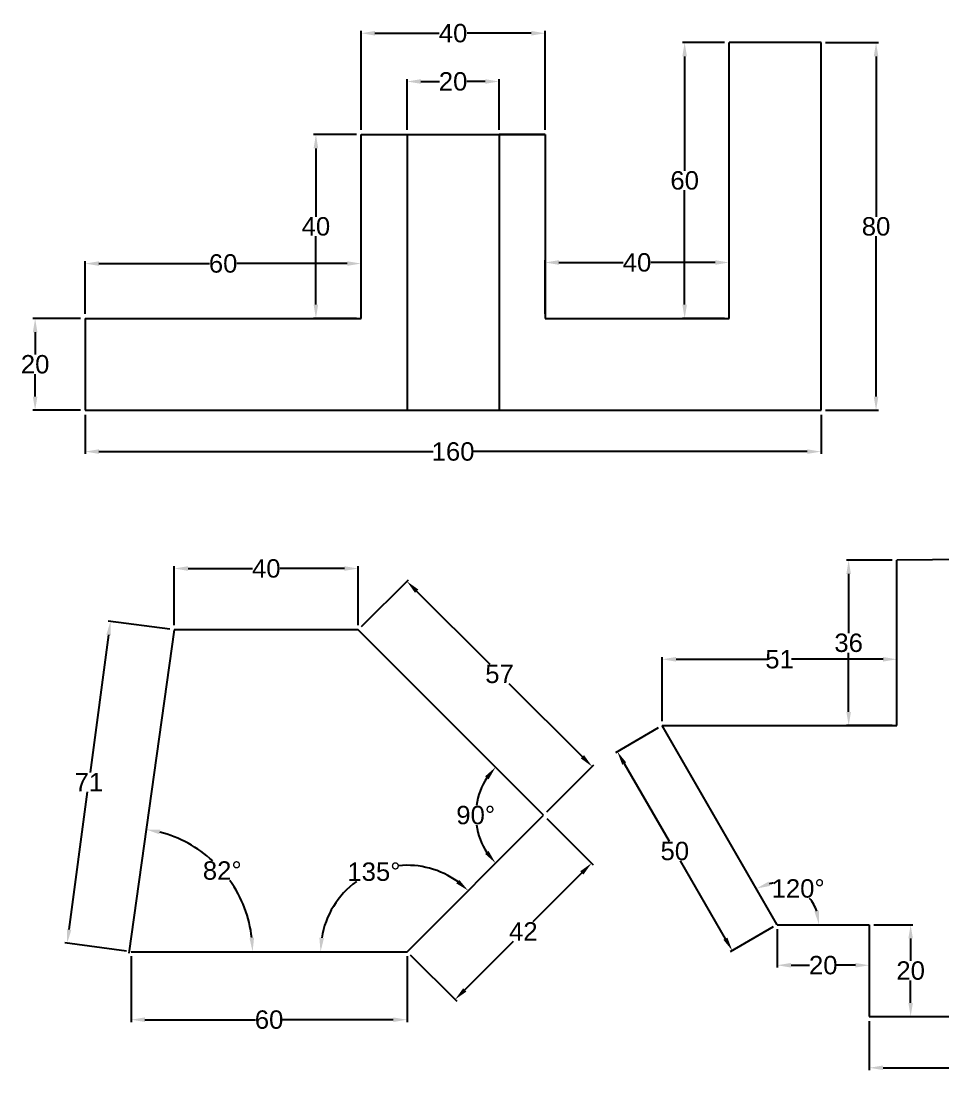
# Model space of a CAD drawing. Header units: millimetres. Extents: x 377 to 774, y 334 to 568.
# Drawn here: x 377.3 to 577.7, y 334.3 to 564.6 of the extents above; entities that cross this region are included whole.
import ezdxf

# ---------------------------------------------------------------- set-up
doc = ezdxf.new("R2010")
doc.units = ezdxf.units.MM
doc.header["$MEASUREMENT"] = 0
doc.styles.get("Standard").update_dxf_attribs({"font": 'arial.ttf'})
doc.dimstyles.get("Standard").update_dxf_attribs({"dimtxt": 4, "dimasz": 3, "dimexe": 0.5, "dimexo": 1, "dimgap": 0.09, "dimtad": 0, "dimtih": 1, "dimtoh": 1, "dimdec": 0, "dimzin": 0, "dimdsep": 46, "dimtxsty": 'Standard', "dimcen": 0.09, "dimadec": 0, "dimazin": 0, "dimtfac": 1, "dimtdec": 0, "dimtofl": 0, "dimtmove": 0, "dimatfit": 3, "dimfxl": 1, "dimtolj": 1, "dimtzin": 0, "dimarcsym": 0})

# ---------------------------------------------------------------- blocks, each defined once
blk = doc.blocks.new('*D102')
at = {"color": 0, "lineweight": -2, "ltscale": 0.5, "transparency": 16777216}
for p, q in [((409.6, 432.28), (396.21, 434.08)), ((396.31, 431.04), (392.29, 401.11)), ((387.71, 366.98), (391.73, 396.91)), ((400.2, 362.28), (386.82, 364.07))]:
    blk.add_line(p, q, dxfattribs=at)
at = {"color": 0, "ltscale": 0.5, "transparency": 16777216}
for points in [[(395.81, 431.1), (396.8, 430.97), (396.71, 434.01)], [(387.22, 367.05), (388.21, 366.91), (387.31, 364.01)]]:
    blk.add_solid(points, dxfattribs=at)
at = {"layer": 'Defpoints', "color": 0, "ltscale": 0.5, "transparency": 16777216}
for p in [(410.59, 432.15), (387.31, 364.01), (401.2, 362.14)]:
    blk.add_point(p, dxfattribs=at)
at = {"color": 0, "ltscale": 0.5, "transparency": 16777216, "insert": (392.01, 399.01), "char_height": 4, "attachment_point": 5}
blk.add_mtext('\\A1;71', dxfattribs=at)
blk = doc.blocks.new('*D103')
at = {"color": 0, "lineweight": -2, "ltscale": 0.5, "transparency": 16777216}
for p, q in [((410.59, 433.15), (410.59, 446)), ((413.59, 445.5), (427.56, 445.5)), ((447.59, 445.5), (433.62, 445.5)), ((450.59, 433.15), (450.59, 446))]:
    blk.add_line(p, q, dxfattribs=at)
at = {"color": 0, "ltscale": 0.5, "transparency": 16777216}
for points in [[(413.59, 446), (413.59, 445), (410.59, 445.5)], [(447.59, 446), (447.59, 445), (450.59, 445.5)]]:
    blk.add_solid(points, dxfattribs=at)
at = {"layer": 'Defpoints', "color": 0, "ltscale": 0.5, "transparency": 16777216}
for p in [(450.59, 445.5), (410.59, 432.15), (450.59, 432.15)]:
    blk.add_point(p, dxfattribs=at)
at = {"color": 0, "ltscale": 0.5, "transparency": 16777216, "insert": (430.59, 445.5), "char_height": 4, "attachment_point": 5}
blk.add_mtext('\\A1;40', dxfattribs=at)
blk = doc.blocks.new('*D104')
at = {"color": 0, "lineweight": -2, "ltscale": 0.5, "transparency": 16777216}
for p, q in [((451.3, 432.86), (461.51, 443.07)), ((463.28, 440.59), (479.18, 424.69)), ((499.34, 404.53), (483.43, 420.44)), ((491.6, 392.55), (501.81, 402.76))]:
    blk.add_line(p, q, dxfattribs=at)
at = {"color": 0, "ltscale": 0.5, "transparency": 16777216}
for points in [[(463.63, 440.95), (462.92, 440.24), (461.16, 442.72)], [(499.69, 404.89), (498.99, 404.18), (501.46, 402.41)]]:
    blk.add_solid(points, dxfattribs=at)
at = {"layer": 'Defpoints', "color": 0, "ltscale": 0.5, "transparency": 16777216}
for p in [(450.59, 432.15), (501.46, 402.41), (490.89, 391.84)]:
    blk.add_point(p, dxfattribs=at)
at = {"color": 0, "ltscale": 0.5, "transparency": 16777216, "insert": (481.31, 422.56), "char_height": 4, "attachment_point": 5}
blk.add_mtext('\\A1;57', dxfattribs=at)
blk = doc.blocks.new('*D105')
at = {"color": 0, "lineweight": -2, "ltscale": 0.5, "transparency": 16777216}
for p, q in [((491.6, 391.14), (501.69, 381.05)), ((499.21, 379.28), (488.58, 368.65)), ((473.76, 353.83), (484.38, 364.46)), ((461.9, 361.44), (471.99, 351.35))]:
    blk.add_line(p, q, dxfattribs=at)
at = {"color": 0, "ltscale": 0.5, "transparency": 16777216}
for points in [[(498.86, 379.64), (499.56, 378.93), (501.33, 381.4)], [(473.4, 354.18), (474.11, 353.47), (471.63, 351.71)]]:
    blk.add_solid(points, dxfattribs=at)
at = {"layer": 'Defpoints', "color": 0, "ltscale": 0.5, "transparency": 16777216}
for p in [(490.89, 391.84), (501.33, 381.4), (461.2, 362.14)]:
    blk.add_point(p, dxfattribs=at)
at = {"color": 0, "ltscale": 0.5, "transparency": 16777216, "insert": (486.48, 366.56), "char_height": 4, "attachment_point": 5}
blk.add_mtext('\\A1;42', dxfattribs=at)
blk = doc.blocks.new('*D85')
at = {"color": 0, "lineweight": -2, "ltscale": 0.5, "transparency": 16777216}
for p, q in [((401.2, 361.14), (401.2, 346.84)), ((461.2, 361.14), (461.2, 346.84)), ((404.2, 347.34), (428.24, 347.34)), ((458.2, 347.34), (434.15, 347.34))]:
    blk.add_line(p, q, dxfattribs=at)
at = {"color": 0, "ltscale": 0.5, "transparency": 16777216}
for points in [[(404.2, 347.84), (404.2, 346.84), (401.2, 347.34)], [(458.2, 347.84), (458.2, 346.84), (461.2, 347.34)]]:
    blk.add_solid(points, dxfattribs=at)
at = {"layer": 'Defpoints', "color": 0, "ltscale": 0.5, "transparency": 16777216}
for p in [(401.2, 362.14), (461.2, 362.14), (461.2, 347.34)]:
    blk.add_point(p, dxfattribs=at)
at = {"color": 0, "ltscale": 0.5, "transparency": 16777216, "insert": (431.2, 347.34), "char_height": 4, "attachment_point": 5}
blk.add_mtext('\\A1;60', dxfattribs=at)
blk = doc.blocks.new('*D106')
at = {"color": 0, "lineweight": -2, "ltscale": 0.5, "transparency": 16777216}
for start, end in [(47.3444, 75.5977), (6.4023, 35.2173)]:
    blk.add_arc((400.75, 362.14), 26.86, start, end, dxfattribs=at)
at = {"color": 0, "ltscale": 0.5, "transparency": 16777216}
for points in [[(407.33, 387.67), (407.53, 388.65), (404.49, 388.74)], [(427.94, 365.17), (426.94, 365.11), (427.61, 362.14)]]:
    blk.add_solid(points, dxfattribs=at)
at = {"layer": 'Defpoints', "color": 0, "ltscale": 0.5, "transparency": 16777216}
for p in [(410.59, 432.15), (424.61, 374.48), (400.71, 361.84), (401.2, 362.14), (461.2, 362.14)]:
    blk.add_point(p, dxfattribs=at)
at = {"color": 0, "ltscale": 0.5, "transparency": 16777216, "insert": (421.02, 379.77), "char_height": 4, "attachment_point": 5}
blk.add_mtext('\\A1;82°', dxfattribs=at)
blk = doc.blocks.new('*D107')
at = {"color": 0, "lineweight": -2, "ltscale": 0.5, "transparency": 16777216}
for start, end in [(54.1503, 95.5451), (125.8633, 170.8497)]:
    blk.add_arc((461.2, 362.14), 18.8, start, end, dxfattribs=at)
at = {"color": 0, "ltscale": 0.5, "transparency": 16777216}
for points in [[(472.53, 377.77), (471.88, 377.01), (474.49, 375.44)], [(443.13, 365.1), (442.13, 365.18), (442.39, 362.14)]]:
    blk.add_solid(points, dxfattribs=at)
at = {"layer": 'Defpoints', "color": 0, "ltscale": 0.5, "transparency": 16777216}
for p in [(490.89, 391.84), (461.2, 380.95), (401.2, 362.14), (461.2, 362.14), (461.2, 362.14)]:
    blk.add_point(p, dxfattribs=at)
at = {"color": 0, "ltscale": 0.5, "transparency": 16777216, "insert": (454, 379.52), "char_height": 4, "attachment_point": 5}
blk.add_mtext('\\A1;135°', dxfattribs=at)
blk = doc.blocks.new('*D108')
at = {"color": 0, "lineweight": -2, "ltscale": 0.5, "transparency": 16777216}
for start, end in [(146.6597, 171.698), (188.302, 213.3403)]:
    blk.add_arc((490.89, 391.84), 14.77, start, end, dxfattribs=at)
at = {"color": 0, "ltscale": 0.5, "transparency": 16777216}
for points in [[(478.17, 400.28), (478.94, 399.64), (480.45, 402.29)], [(478.94, 384.04), (478.17, 383.41), (480.45, 381.4)]]:
    blk.add_solid(points, dxfattribs=at)
at = {"layer": 'Defpoints', "color": 0, "ltscale": 0.5, "transparency": 16777216}
for p in [(450.59, 432.15), (476.63, 395.67), (490.89, 391.84), (490.89, 391.84), (461.2, 362.14)]:
    blk.add_point(p, dxfattribs=at)
at = {"color": 0, "ltscale": 0.5, "transparency": 16777216, "insert": (476.13, 391.84), "char_height": 4, "attachment_point": 5}
blk.add_mtext('\\A1;90°', dxfattribs=at)
blk = doc.blocks.new('*D109')
at = {"color": 0, "lineweight": -2, "ltscale": 0.5, "transparency": 16777216}
for start, end in [(95.3211, 100.9724), (19.0276, 39.1289)]:
    blk.add_arc((541.7, 368.01), 9.08, start, end, dxfattribs=at)
at = {"color": 0, "ltscale": 0.5, "transparency": 16777216}
for points in [[(540.15, 376.46), (539.8, 377.39), (537.16, 375.87)], [(550.77, 371.06), (549.78, 370.89), (550.77, 368.01)]]:
    blk.add_solid(points, dxfattribs=at)
at = {"layer": 'Defpoints', "color": 0, "ltscale": 0.5, "transparency": 16777216}
for p in [(516.7, 411.32), (548.65, 373.85), (541.7, 368.01), (541.7, 368.01), (561.7, 368.01)]:
    blk.add_point(p, dxfattribs=at)
at = {"color": 0, "ltscale": 0.5, "transparency": 16777216, "insert": (546.24, 375.87), "char_height": 4, "attachment_point": 5}
blk.add_mtext('\\A1;120°', dxfattribs=at)
blk = doc.blocks.new('*D124')
at = {"color": 0, "lineweight": -2, "ltscale": 0.5, "transparency": 16777216}
for p, q in [((516.7, 412.32), (516.7, 426.25)), ((567.7, 412.32), (567.7, 426.25)), ((519.7, 425.75), (539.63, 425.75)), ((564.7, 425.75), (544.77, 425.75))]:
    blk.add_line(p, q, dxfattribs=at)
at = {"color": 0, "ltscale": 0.5, "transparency": 16777216}
for points in [[(519.7, 426.25), (519.7, 425.25), (516.7, 425.75)], [(564.7, 426.25), (564.7, 425.25), (567.7, 425.75)]]:
    blk.add_solid(points, dxfattribs=at)
at = {"layer": 'Defpoints', "color": 0, "ltscale": 0.5, "transparency": 16777216}
for p in [(567.7, 425.75), (516.7, 411.32), (567.7, 411.32)]:
    blk.add_point(p, dxfattribs=at)
at = {"color": 0, "ltscale": 0.5, "transparency": 16777216, "insert": (542.2, 425.75), "char_height": 4, "attachment_point": 5}
blk.add_mtext('\\A1;51', dxfattribs=at)
blk = doc.blocks.new('*D125')
at = {"color": 0, "lineweight": -2, "ltscale": 0.5, "transparency": 16777216}
for p, q in [((566.7, 447.32), (556.72, 447.32)), ((557.22, 444.32), (557.22, 431.45)), ((557.22, 414.32), (557.22, 427.18)), ((566.7, 411.32), (556.72, 411.32))]:
    blk.add_line(p, q, dxfattribs=at)
at = {"color": 0, "ltscale": 0.5, "transparency": 16777216}
for points in [[(556.72, 444.32), (557.72, 444.32), (557.22, 447.32)], [(556.72, 414.32), (557.72, 414.32), (557.22, 411.32)]]:
    blk.add_solid(points, dxfattribs=at)
at = {"layer": 'Defpoints', "color": 0, "ltscale": 0.5, "transparency": 16777216}
for p in [(567.7, 447.32), (557.22, 411.32), (567.7, 411.32)]:
    blk.add_point(p, dxfattribs=at)
at = {"color": 0, "ltscale": 0.5, "transparency": 16777216, "insert": (557.22, 429.32), "char_height": 4, "attachment_point": 5}
blk.add_mtext('\\A1;36', dxfattribs=at)
blk = doc.blocks.new('*D92')
at = {"color": 0, "lineweight": -2, "ltscale": 0.5, "transparency": 16777216}
for p, q in [((561.7, 347.01), (561.7, 336.38)), ((611.7, 347.01), (611.7, 336.38)), ((564.7, 336.88), (583.75, 336.88)), ((608.7, 336.88), (589.65, 336.88))]:
    blk.add_line(p, q, dxfattribs=at)
at = {"color": 0, "ltscale": 0.5, "transparency": 16777216}
for points in [[(564.7, 337.38), (564.7, 336.38), (561.7, 336.88)], [(608.7, 337.38), (608.7, 336.38), (611.7, 336.88)]]:
    blk.add_solid(points, dxfattribs=at)
at = {"layer": 'Defpoints', "color": 0, "ltscale": 0.5, "transparency": 16777216}
for p in [(561.7, 348.01), (611.7, 348.01), (611.7, 336.88)]:
    blk.add_point(p, dxfattribs=at)
at = {"color": 0, "ltscale": 0.5, "transparency": 16777216, "insert": (586.7, 336.88), "char_height": 4, "attachment_point": 5}
blk.add_mtext('\\A1;50', dxfattribs=at)
blk = doc.blocks.new('*D81')
at = {"color": 0, "lineweight": -2, "ltscale": 0.5, "transparency": 16777216}
for p, q in [((515.83, 410.82), (506.49, 405.42)), ((508.42, 403.07), (518.19, 386.15)), ((530.42, 364.97), (520.65, 381.89)), ((540.83, 367.51), (531.49, 362.12))]:
    blk.add_line(p, q, dxfattribs=at)
at = {"color": 0, "ltscale": 0.5, "transparency": 16777216}
for points in [[(508.85, 403.32), (507.99, 402.82), (506.92, 405.67)], [(530.85, 365.22), (529.99, 364.72), (531.92, 362.37)]]:
    blk.add_solid(points, dxfattribs=at)
at = {"layer": 'Defpoints', "color": 0, "ltscale": 0.5, "transparency": 16777216}
for p in [(516.7, 411.32), (506.92, 405.67), (541.7, 368.01)]:
    blk.add_point(p, dxfattribs=at)
at = {"color": 0, "ltscale": 0.5, "transparency": 16777216, "insert": (519.42, 384.02), "char_height": 4, "attachment_point": 5}
blk.add_mtext('\\A1;50', dxfattribs=at)
blk = doc.blocks.new('*D82')
at = {"color": 0, "lineweight": -2, "ltscale": 0.5, "transparency": 16777216}
for p, q in [((541.7, 367.01), (541.7, 358.69)), ((561.7, 367.01), (561.7, 358.69)), ((544.7, 359.19), (548.72, 359.19)), ((558.7, 359.19), (554.68, 359.19))]:
    blk.add_line(p, q, dxfattribs=at)
at = {"color": 0, "ltscale": 0.5, "transparency": 16777216}
for points in [[(544.7, 359.69), (544.7, 358.69), (541.7, 359.19)], [(558.7, 359.69), (558.7, 358.69), (561.7, 359.19)]]:
    blk.add_solid(points, dxfattribs=at)
at = {"layer": 'Defpoints', "color": 0, "ltscale": 0.5, "transparency": 16777216}
for p in [(541.7, 368.01), (561.7, 368.01), (561.7, 359.19)]:
    blk.add_point(p, dxfattribs=at)
at = {"color": 0, "ltscale": 0.5, "transparency": 16777216, "insert": (551.7, 359.19), "char_height": 4, "attachment_point": 5}
blk.add_mtext('\\A1;20', dxfattribs=at)
blk = doc.blocks.new('*D83')
at = {"color": 0, "lineweight": -2, "ltscale": 0.5, "transparency": 16777216}
for p, q in [((562.7, 368.01), (571.2, 368.01)), ((570.7, 365.01), (570.7, 360.15)), ((570.7, 351.01), (570.7, 355.88)), ((562.7, 348.01), (571.2, 348.01))]:
    blk.add_line(p, q, dxfattribs=at)
at = {"color": 0, "ltscale": 0.5, "transparency": 16777216}
for points in [[(570.2, 365.01), (571.2, 365.01), (570.7, 368.01)], [(570.2, 351.01), (571.2, 351.01), (570.7, 348.01)]]:
    blk.add_solid(points, dxfattribs=at)
at = {"layer": 'Defpoints', "color": 0, "ltscale": 0.5, "transparency": 16777216}
for p in [(561.7, 368.01), (561.7, 348.01), (570.7, 348.01)]:
    blk.add_point(p, dxfattribs=at)
at = {"color": 0, "ltscale": 0.5, "transparency": 16777216, "insert": (570.7, 358.01), "char_height": 4, "attachment_point": 5}
blk.add_mtext('\\A1;20', dxfattribs=at)
blk = doc.blocks.new('*D93')
at = {"color": 0, "lineweight": -2, "ltscale": 0.5, "transparency": 16777216}
blk.add_line((612.7, 348.01), (635.36, 348.01), dxfattribs=at)
for start, end in [(32.426, 39.852), (345.148, 352.574)]:
    blk.add_arc((611.7, 348.01), 23.16, start, end, dxfattribs=at)
at = {"color": 0, "ltscale": 0.5, "transparency": 16777216}
for points in [[(631.69, 360.67), (630.81, 360.19), (632.69, 357.8)], [(634.17, 345.05), (635.17, 344.99), (634.86, 348.01)]]:
    blk.add_solid(points, dxfattribs=at)
at = {"layer": 'Defpoints', "color": 0, "ltscale": 0.5, "transparency": 16777216}
for p in [(645.23, 363.65), (634.62, 351.37), (561.7, 348.01), (611.7, 348.01), (611.7, 348.01)]:
    blk.add_point(p, dxfattribs=at)
at = {"color": 0, "ltscale": 0.5, "transparency": 16777216, "insert": (634.31, 353.03), "char_height": 4, "attachment_point": 5}
blk.add_mtext('\\A1;25°', dxfattribs=at)
blk = doc.blocks.new('*D94')
at = {"color": 0, "lineweight": -2, "ltscale": 0.5, "transparency": 16777216}
for p, q in [((391.21, 500.92), (391.21, 512.35)), ((394.21, 511.85), (418.25, 511.85)), ((448.21, 511.85), (424.17, 511.85)), ((451.21, 500.92), (451.21, 512.35))]:
    blk.add_line(p, q, dxfattribs=at)
at = {"color": 0, "ltscale": 0.5, "transparency": 16777216}
for points in [[(394.21, 512.35), (394.21, 511.35), (391.21, 511.85)], [(448.21, 512.35), (448.21, 511.35), (451.21, 511.85)]]:
    blk.add_solid(points, dxfattribs=at)
at = {"layer": 'Defpoints', "color": 0, "ltscale": 0.5, "transparency": 16777216}
for p in [(451.21, 511.85), (391.21, 499.92), (451.21, 499.92)]:
    blk.add_point(p, dxfattribs=at)
at = {"color": 0, "ltscale": 0.5, "transparency": 16777216, "insert": (421.21, 511.85), "char_height": 4, "attachment_point": 5}
blk.add_mtext('\\A1;60', dxfattribs=at)
blk = doc.blocks.new('*D95')
at = {"color": 0, "lineweight": -2, "ltscale": 0.5, "transparency": 16777216}
for p, q in [((450.21, 539.92), (440.88, 539.92)), ((441.38, 536.92), (441.38, 522.05)), ((441.38, 502.92), (441.38, 517.79)), ((450.21, 499.92), (440.88, 499.92))]:
    blk.add_line(p, q, dxfattribs=at)
at = {"color": 0, "ltscale": 0.5, "transparency": 16777216}
for points in [[(440.88, 536.92), (441.88, 536.92), (441.38, 539.92)], [(440.88, 502.92), (441.88, 502.92), (441.38, 499.92)]]:
    blk.add_solid(points, dxfattribs=at)
at = {"layer": 'Defpoints', "color": 0, "ltscale": 0.5, "transparency": 16777216}
for p in [(451.21, 539.92), (441.38, 499.92), (451.21, 499.92)]:
    blk.add_point(p, dxfattribs=at)
at = {"color": 0, "ltscale": 0.5, "transparency": 16777216, "insert": (441.38, 519.92), "char_height": 4, "attachment_point": 5}
blk.add_mtext('\\A1;40', dxfattribs=at)
blk = doc.blocks.new('*D96')
at = {"color": 0, "lineweight": -2, "ltscale": 0.5, "transparency": 16777216}
for p, q in [((451.21, 540.92), (451.21, 562.46)), ((491.21, 540.92), (491.21, 562.46)), ((454.21, 561.96), (468.18, 561.96)), ((488.21, 561.96), (474.24, 561.96))]:
    blk.add_line(p, q, dxfattribs=at)
at = {"color": 0, "ltscale": 0.5, "transparency": 16777216}
for points in [[(454.21, 562.46), (454.21, 561.46), (451.21, 561.96)], [(488.21, 562.46), (488.21, 561.46), (491.21, 561.96)]]:
    blk.add_solid(points, dxfattribs=at)
at = {"layer": 'Defpoints', "color": 0, "ltscale": 0.5, "transparency": 16777216}
for p in [(491.21, 561.96), (451.21, 539.92), (491.21, 539.92)]:
    blk.add_point(p, dxfattribs=at)
at = {"color": 0, "ltscale": 0.5, "transparency": 16777216, "insert": (471.21, 561.96), "char_height": 4, "attachment_point": 5}
blk.add_mtext('\\A1;40', dxfattribs=at)
blk = doc.blocks.new('*D97')
at = {"color": 0, "lineweight": -2, "ltscale": 0.5, "transparency": 16777216}
for p, q in [((461.21, 540.92), (461.21, 551.96)), ((464.21, 551.46), (468.23, 551.46)), ((478.21, 551.46), (474.19, 551.46)), ((481.21, 540.92), (481.21, 551.96))]:
    blk.add_line(p, q, dxfattribs=at)
at = {"color": 0, "ltscale": 0.5, "transparency": 16777216}
for points in [[(464.21, 551.96), (464.21, 550.96), (461.21, 551.46)], [(478.21, 551.96), (478.21, 550.96), (481.21, 551.46)]]:
    blk.add_solid(points, dxfattribs=at)
at = {"layer": 'Defpoints', "color": 0, "ltscale": 0.5, "transparency": 16777216}
for p in [(481.21, 551.46), (461.21, 539.92), (481.21, 539.92)]:
    blk.add_point(p, dxfattribs=at)
at = {"color": 0, "ltscale": 0.5, "transparency": 16777216, "insert": (471.21, 551.46), "char_height": 4, "attachment_point": 5}
blk.add_mtext('\\A1;20', dxfattribs=at)
blk = doc.blocks.new('*D98')
at = {"color": 0, "lineweight": -2, "ltscale": 0.5, "transparency": 16777216}
for p, q in [((491.21, 500.92), (491.21, 512.58)), ((494.21, 512.08), (508.18, 512.08)), ((528.21, 512.08), (514.24, 512.08)), ((531.21, 500.92), (531.21, 512.58))]:
    blk.add_line(p, q, dxfattribs=at)
at = {"color": 0, "ltscale": 0.5, "transparency": 16777216}
for points in [[(494.21, 512.58), (494.21, 511.58), (491.21, 512.08)], [(528.21, 512.58), (528.21, 511.58), (531.21, 512.08)]]:
    blk.add_solid(points, dxfattribs=at)
at = {"layer": 'Defpoints', "color": 0, "ltscale": 0.5, "transparency": 16777216}
for p in [(531.21, 512.08), (491.21, 499.92), (531.21, 499.92)]:
    blk.add_point(p, dxfattribs=at)
at = {"color": 0, "ltscale": 0.5, "transparency": 16777216, "insert": (511.21, 512.08), "char_height": 4, "attachment_point": 5}
blk.add_mtext('\\A1;40', dxfattribs=at)
blk = doc.blocks.new('*D99')
at = {"color": 0, "lineweight": -2, "ltscale": 0.5, "transparency": 16777216}
for p, q in [((530.21, 559.92), (521.06, 559.92)), ((521.56, 556.92), (521.56, 532.05)), ((521.56, 502.92), (521.56, 527.79)), ((530.21, 499.92), (521.06, 499.92))]:
    blk.add_line(p, q, dxfattribs=at)
at = {"color": 0, "ltscale": 0.5, "transparency": 16777216}
for points in [[(521.06, 556.92), (522.06, 556.92), (521.56, 559.92)], [(521.06, 502.92), (522.06, 502.92), (521.56, 499.92)]]:
    blk.add_solid(points, dxfattribs=at)
at = {"layer": 'Defpoints', "color": 0, "ltscale": 0.5, "transparency": 16777216}
for p in [(531.21, 559.92), (521.56, 499.92), (531.21, 499.92)]:
    blk.add_point(p, dxfattribs=at)
at = {"color": 0, "ltscale": 0.5, "transparency": 16777216, "insert": (521.56, 529.92), "char_height": 4, "attachment_point": 5}
blk.add_mtext('\\A1;60', dxfattribs=at)
blk = doc.blocks.new('*D100')
at = {"color": 0, "lineweight": -2, "ltscale": 0.5, "transparency": 16777216}
for p, q in [((552.21, 559.92), (563.68, 559.92)), ((563.18, 556.92), (563.18, 522.05)), ((563.18, 482.92), (563.18, 517.79)), ((552.21, 479.92), (563.68, 479.92))]:
    blk.add_line(p, q, dxfattribs=at)
at = {"color": 0, "ltscale": 0.5, "transparency": 16777216}
for points in [[(562.68, 556.92), (563.68, 556.92), (563.18, 559.92)], [(562.68, 482.92), (563.68, 482.92), (563.18, 479.92)]]:
    blk.add_solid(points, dxfattribs=at)
at = {"layer": 'Defpoints', "color": 0, "ltscale": 0.5, "transparency": 16777216}
for p in [(551.21, 559.92), (551.21, 479.92), (563.18, 479.92)]:
    blk.add_point(p, dxfattribs=at)
at = {"color": 0, "ltscale": 0.5, "transparency": 16777216, "insert": (563.18, 519.92), "char_height": 4, "attachment_point": 5}
blk.add_mtext('\\A1;80', dxfattribs=at)
blk = doc.blocks.new('*D101')
at = {"color": 0, "lineweight": -2, "ltscale": 0.5, "transparency": 16777216}
for p, q in [((391.21, 478.92), (391.21, 470.44)), ((551.21, 478.92), (551.21, 470.44)), ((394.21, 470.94), (466.89, 470.94)), ((548.21, 470.94), (475.52, 470.94))]:
    blk.add_line(p, q, dxfattribs=at)
at = {"color": 0, "ltscale": 0.5, "transparency": 16777216}
for points in [[(394.21, 471.44), (394.21, 470.44), (391.21, 470.94)], [(548.21, 471.44), (548.21, 470.44), (551.21, 470.94)]]:
    blk.add_solid(points, dxfattribs=at)
at = {"layer": 'Defpoints', "color": 0, "ltscale": 0.5, "transparency": 16777216}
for p in [(391.21, 479.92), (551.21, 479.92), (551.21, 470.94)]:
    blk.add_point(p, dxfattribs=at)
at = {"color": 0, "ltscale": 0.5, "transparency": 16777216, "insert": (471.21, 470.94), "char_height": 4, "attachment_point": 5}
blk.add_mtext('\\A1;160', dxfattribs=at)
blk = doc.blocks.new('*D128')
at = {"color": 0, "lineweight": -2, "ltscale": 0.5, "transparency": 16777216}
for p, q in [((390.21, 499.92), (379.83, 499.92)), ((380.33, 496.92), (380.33, 492.05)), ((380.33, 482.92), (380.33, 487.79)), ((390.21, 479.92), (379.83, 479.92))]:
    blk.add_line(p, q, dxfattribs=at)
at = {"color": 0, "ltscale": 0.5, "transparency": 16777216}
for points in [[(379.83, 496.92), (380.83, 496.92), (380.33, 499.92)], [(379.83, 482.92), (380.83, 482.92), (380.33, 479.92)]]:
    blk.add_solid(points, dxfattribs=at)
at = {"layer": 'Defpoints', "color": 0, "ltscale": 0.5, "transparency": 16777216}
for p in [(391.21, 499.92), (380.33, 479.92), (391.21, 479.92)]:
    blk.add_point(p, dxfattribs=at)
at = {"color": 0, "ltscale": 0.5, "transparency": 16777216, "insert": (380.33, 489.92), "char_height": 4, "attachment_point": 5}
blk.add_mtext('\\A1;20', dxfattribs=at)

msp = doc.modelspace()

# ---------------------------------------------------------------- linework, layer by layer
at = {"ltscale": 0.5}
for p, q in [((531.21, 499.92), (531.21, 559.92)), ((551.21, 559.92), (531.21, 559.92)), ((551.21, 479.92), (551.21, 559.92)), ((451.21, 499.92), (451.21, 539.92)), ((451.21, 539.92), (491.21, 539.92)), ((451.21, 539.92), (461.21, 539.92)), ((461.21, 539.92), (461.21, 479.92)), ((491.21, 539.92), (481.21, 539.92)), ((481.21, 539.92), (481.21, 479.92)), ((491.21, 539.92), (491.21, 499.92)), ((391.21, 499.92), (451.21, 499.92)), ((391.21, 499.92), (391.21, 479.92)), ((491.21, 499.92), (531.21, 499.92)), ((391.21, 479.92), (551.21, 479.92)), ((621.09, 447.79), (567.7, 447.32)), ((567.7, 411.32), (567.7, 447.32)), ((410.59, 432.15), (400.71, 361.84)), ((450.59, 432.15), (410.59, 432.15)), ((490.89, 391.84), (450.59, 432.15)), ((541.7, 368.01), (516.7, 411.32)), ((516.7, 411.32), (567.7, 411.32)), ((461.2, 362.14), (490.89, 391.84)), ((541.7, 368.01), (561.7, 368.01)), ((561.7, 368.01), (561.7, 348.01)), ((401.2, 362.14), (461.2, 362.14)), ((561.7, 348.01), (611.7, 348.01))]:
    msp.add_line(p, q, dxfattribs=at)

# ---------------------------------------------------------------- dimensions: what is measured, and where the dimension line sits
for base, p1, p2, picture, middle in [((491.21, 561.96), (451.21, 539.92), (491.21, 539.92), '*D96', (471.21, 561.96)), ((481.21, 551.46), (461.21, 539.92), (481.21, 539.92), '*D97', (471.21, 551.46)), ((451.21, 511.85), (391.21, 499.92), (451.21, 499.92), '*D94', (421.21, 511.85)), ((531.21, 512.08), (491.21, 499.92), (531.21, 499.92), '*D98', (511.21, 512.08)), ((551.21, 470.94), (391.21, 479.92), (551.21, 479.92), '*D101', (471.21, 470.94)), ((450.59, 445.5), (410.59, 432.15), (450.59, 432.15), '*D103', (430.59, 445.5)), ((567.7, 425.75), (516.7, 411.32), (567.7, 411.32), '*D124', (542.2, 425.75)), ((561.7, 359.19), (541.7, 368.01), (561.7, 368.01), '*D82', (551.7, 359.19)), ((461.2, 347.34), (401.2, 362.14), (461.2, 362.14), '*D85', (431.2, 347.34)), ((611.7, 336.88), (561.7, 348.01), (611.7, 348.01), '*D92', (586.7, 336.88))]:
    dim = msp.add_linear_dim(base=base, p1=p1, p2=p2, dimstyle='Standard', dxfattribs=at)
    dim.commit()
    dim.dimension.update_dxf_attribs({"geometry": picture, "text_midpoint": middle})
for base, p1, p2, picture, middle in [((521.56, 499.92), (531.21, 559.92), (531.21, 499.92), '*D99', (521.56, 529.92)), ((563.18, 479.92), (551.21, 559.92), (551.21, 479.92), '*D100', (563.18, 519.92)), ((441.38, 499.92), (451.21, 539.92), (451.21, 499.92), '*D95', (441.38, 519.92)), ((380.33, 479.92), (391.21, 499.92), (391.21, 479.92), '*D128', (380.33, 489.92)), ((557.22, 411.32), (567.7, 447.32), (567.7, 411.32), '*D125', (557.22, 429.32)), ((570.7, 348.01), (561.7, 368.01), (561.7, 348.01), '*D83', (570.7, 358.01))]:
    dim = msp.add_linear_dim(base=base, p1=p1, p2=p2, angle=90, dimstyle='Standard', dxfattribs=at)
    dim.commit()
    dim.dimension.update_dxf_attribs({"geometry": picture, "text_midpoint": middle})
for p1, p2, distance, picture, middle in [((450.59, 432.15), (490.89, 391.84), 14.94, '*D104', (481.31, 422.56)), ((410.59, 432.15), (401.2, 362.14), -14.01, '*D102', (392.01, 399.01)), ((541.7, 368.01), (516.7, 411.32), 11.29, '*D81', (519.42, 384.02)), ((461.2, 362.14), (490.89, 391.84), -14.76, '*D105', (486.48, 366.56))]:
    dim = msp.add_aligned_dim(p1=p1, p2=p2, distance=distance, dimstyle='Standard', dxfattribs=at)
    dim.commit()
    dim.dimension.update_dxf_attribs({"geometry": picture, "text_midpoint": middle})
for base, line1, line2, picture, middle in [((424.61, 374.48), ((401.2, 362.14), (461.2, 362.14)), ((410.59, 432.15), (400.71, 361.84)), '*D106', (421.02, 379.77)), ((476.63, 395.67), ((461.2, 362.14), (490.89, 391.84)), ((490.89, 391.84), (450.59, 432.15)), '*D108', (476.13, 391.84)), ((548.65, 373.85), ((541.7, 368.01), (561.7, 368.01)), ((541.7, 368.01), (516.7, 411.32)), '*D109', (546.24, 375.87)), ((461.2, 380.95), ((461.2, 362.14), (490.89, 391.84)), ((401.2, 362.14), (461.2, 362.14)), '*D107', (454, 379.52)), ((634.62, 351.37), ((561.7, 348.01), (611.7, 348.01)), ((611.7, 348.01), (645.23, 363.65)), '*D93', (634.31, 353.03))]:
    dim = msp.add_angular_dim_2l(base=base, line1=line1, line2=line2, dimstyle='Standard', dxfattribs=at)
    dim.commit()
    dim.dimension.update_dxf_attribs({"geometry": picture, "text_midpoint": middle})

doc.saveas('drawing.dxf')
